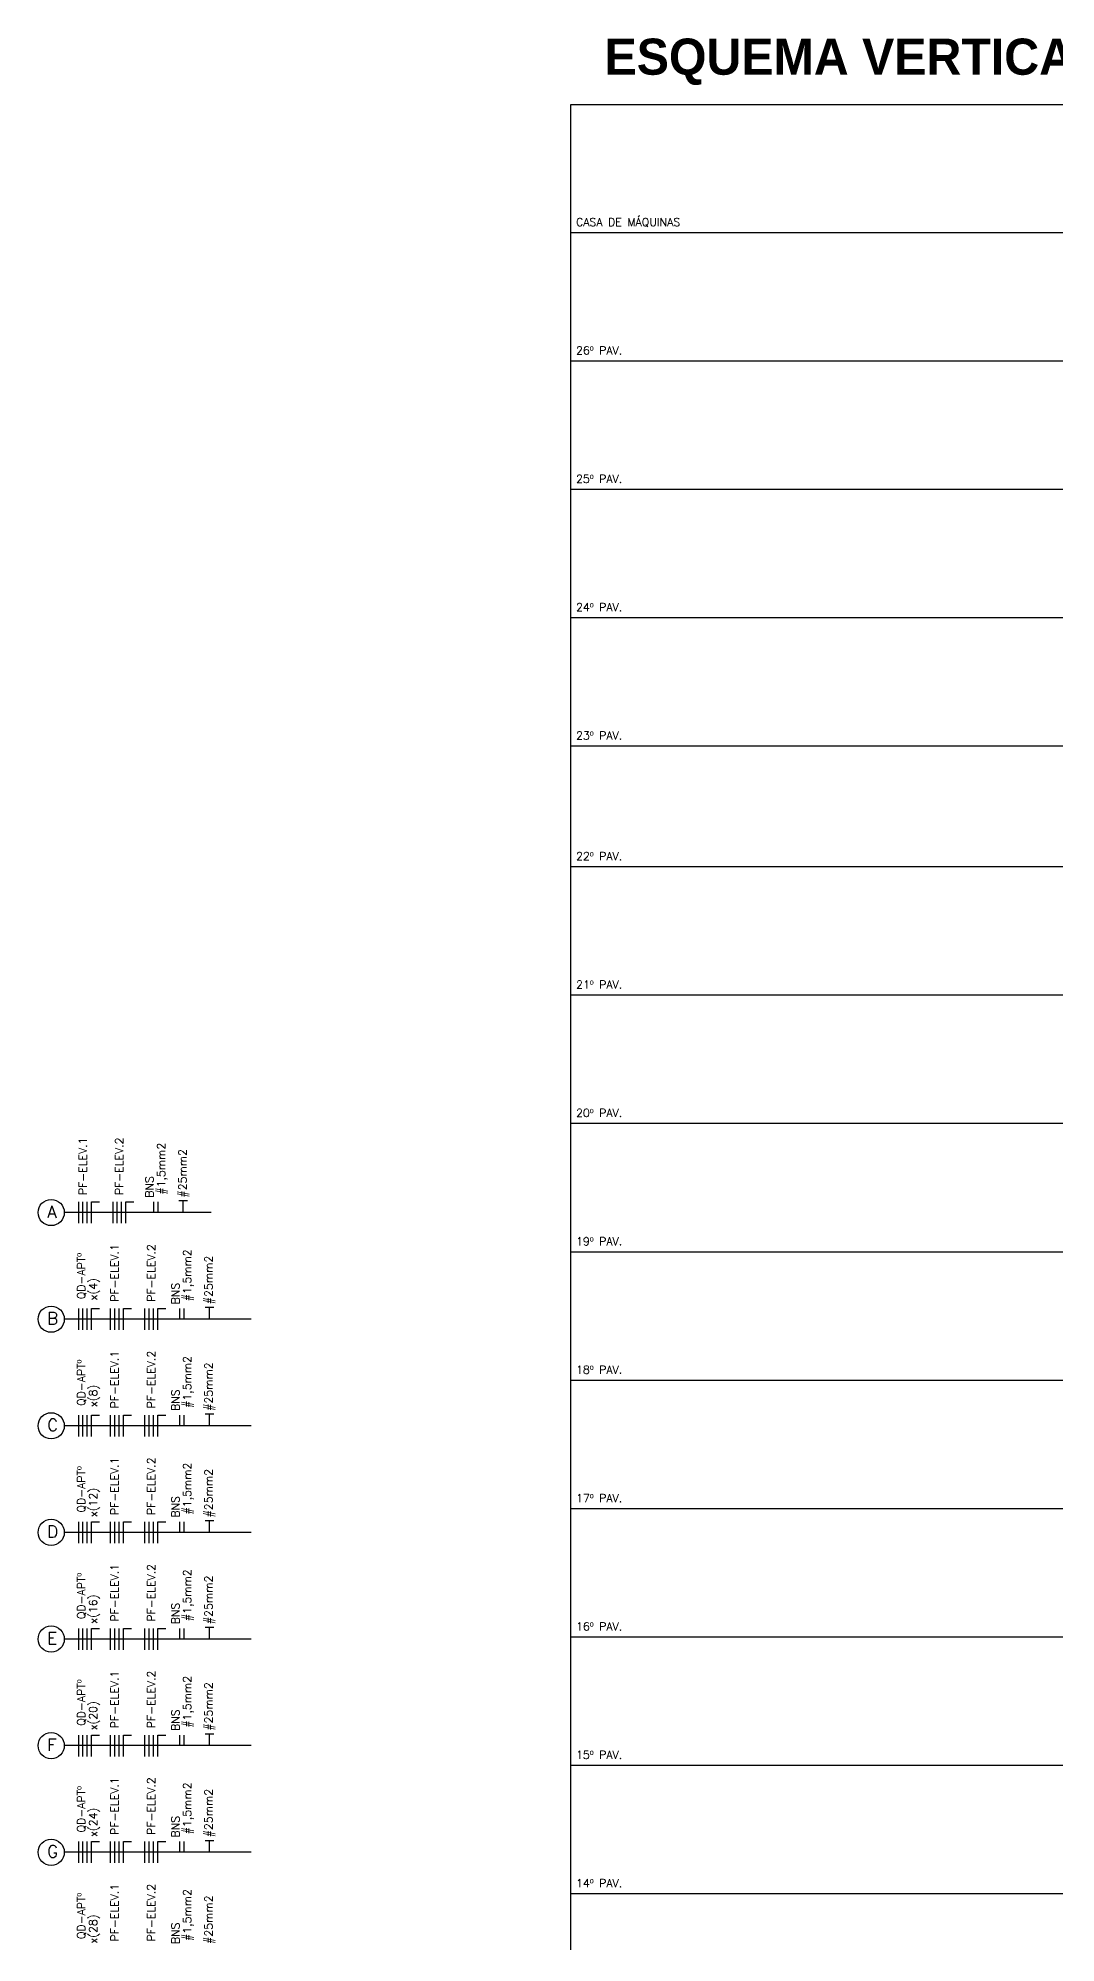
# Model space of a CAD drawing. Header units: millimetres. Extents: x -51529 to -574, y -54954 to 20636.
# Drawn here: x -51529 to -32502, y -17675 to 17938 of the extents above; entities that cross this region are included whole.
import ezdxf
from ezdxf.enums import TextEntityAlignment as Align

# ---------------------------------------------------------------- set-up
doc = ezdxf.new("R2010")
doc.units = ezdxf.units.MM
doc.header["$LTSCALE"] = 4
doc.header["$MEASUREMENT"] = 0
for name, color, linetype in [('BASE', 1, 'CONTINUOUS'), ('FIAÇÃO', 110, 'CONTINUOUS'), ('TEXTO', 110, 'CONTINUOUS')]:
    doc.layers.add(name, color=color, linetype=linetype)
doc.styles.add('BOLD', font='BOLD.SHX', dxfattribs={"height": 0.175})
doc.styles.add('REGUA60', font='SIMPLEX', dxfattribs={"height": 75})
doc.styles.add('ROMANS', font='romans.shx', dxfattribs={"bigfont": '@extfont2.shx'})

msp = doc.modelspace()

# ---------------------------------------------------------------- linework, layer by layer
at = {"layer": 'BASE'}
for p, q in [((-41569, -50502), (-41569, 16698)), ((-41569, 16698), (-14165, 16698)), ((-14165, 14298), (-41569, 14298)), ((-14165, 11898), (-41569, 11898)), ((-27093, 9498), (-41569, 9498)), ((-27093, 7098), (-41569, 7098)), ((-27093, 4698), (-41569, 4698)), ((-27093, 2442), (-41569, 2442)), ((-27093, 42), (-41569, 42)), ((-27093, -2358), (-41569, -2358)), ((-27093, -4758), (-41569, -4758)), ((-27093, -7158), (-41569, -7158)), ((-27093, -9558), (-41569, -9558)), ((-27093, -11958), (-41569, -11958)), ((-27093, -14358), (-41569, -14358)), ((-27093, -16758), (-41569, -16758))]:
    msp.add_line(p, q, dxfattribs=at)
at = {"layer": 'FIAÇÃO'}
for p, q in [((-50770, -4220), (-50770, -3821)), ((-50690, -4220), (-50690, -3821)), ((-50610, -4220), (-50610, -3821)), ((-50530, -4220), (-50530, -3821)), ((-50530, -3821), (-50381, -3821)), ((-50530, -4220), (-50530, -3821)), ((-50128, -4220), (-50128, -3821)), ((-50048, -4220), (-50048, -3821)), ((-49968, -4220), (-49968, -3821)), ((-49888, -4220), (-49888, -3821)), ((-49888, -3821), (-49739, -3821)), ((-49888, -4220), (-49888, -3821)), ((-49366, -4020), (-49366, -3821)), ((-49287, -4020), (-49287, -3821)), ((-48291, -4020), (-51039, -4020)), ((-47543, -6014), (-51039, -6014)), ((-50770, -6213), (-50770, -5814)), ((-50690, -6213), (-50690, -5814)), ((-50610, -6213), (-50610, -5814)), ((-50530, -6213), (-50530, -5814)), ((-50530, -5814), (-50381, -5814)), ((-50530, -6213), (-50530, -5814)), ((-50174, -6213), (-50174, -5814)), ((-50094, -6213), (-50094, -5814)), ((-50014, -6213), (-50014, -5814)), ((-49935, -6213), (-49935, -5814)), ((-49935, -5814), (-49785, -5814)), ((-49935, -6213), (-49935, -5814)), ((-49532, -6213), (-49532, -5814)), ((-49452, -6213), (-49452, -5814)), ((-49373, -6213), (-49373, -5814)), ((-49293, -6213), (-49293, -5814)), ((-49293, -5814), (-49143, -5814)), ((-49293, -6213), (-49293, -5814)), ((-48879, -6014), (-48879, -5814)), ((-48799, -6014), (-48799, -5814)), ((-50770, -8207), (-50770, -7808)), ((-50690, -8207), (-50690, -7808)), ((-50610, -8207), (-50610, -7808)), ((-50530, -8207), (-50530, -7808)), ((-50530, -7808), (-50381, -7808)), ((-50530, -8207), (-50530, -7808)), ((-50174, -8207), (-50174, -7808)), ((-50094, -8207), (-50094, -7808)), ((-50014, -8207), (-50014, -7808)), ((-49935, -8207), (-49935, -7808)), ((-49935, -7808), (-49785, -7808)), ((-49935, -8207), (-49935, -7808)), ((-49532, -8207), (-49532, -7808)), ((-49452, -8207), (-49452, -7808)), ((-49373, -8207), (-49373, -7808)), ((-49293, -8207), (-49293, -7808)), ((-49293, -7808), (-49143, -7808)), ((-49293, -8207), (-49293, -7808)), ((-48879, -8007), (-48879, -7808)), ((-48799, -8007), (-48799, -7808)), ((-47543, -8007), (-51039, -8007)), ((-50770, -10200), (-50770, -9801)), ((-50690, -10200), (-50690, -9801)), ((-50610, -10200), (-50610, -9801)), ((-50530, -10200), (-50530, -9801)), ((-50530, -9801), (-50381, -9801)), ((-50530, -10200), (-50530, -9801)), ((-50174, -10200), (-50174, -9801)), ((-50094, -10200), (-50094, -9801)), ((-50014, -10200), (-50014, -9801)), ((-49935, -10200), (-49935, -9801)), ((-49935, -9801), (-49785, -9801)), ((-49935, -10200), (-49935, -9801)), ((-49532, -10200), (-49532, -9801)), ((-49452, -10200), (-49452, -9801)), ((-49373, -10200), (-49373, -9801)), ((-49293, -10200), (-49293, -9801)), ((-49293, -9801), (-49143, -9801)), ((-49293, -10200), (-49293, -9801)), ((-48879, -10000), (-48879, -9801)), ((-48799, -10000), (-48799, -9801)), ((-47543, -10000), (-51039, -10000)), ((-47543, -11994), (-51039, -11994)), ((-50770, -12193), (-50770, -11794)), ((-50690, -12193), (-50690, -11794)), ((-50610, -12193), (-50610, -11794)), ((-50530, -12193), (-50530, -11794)), ((-50530, -11794), (-50381, -11794)), ((-50530, -12193), (-50530, -11794)), ((-50174, -12193), (-50174, -11794)), ((-50094, -12193), (-50094, -11794)), ((-50014, -12193), (-50014, -11794)), ((-49935, -12193), (-49935, -11794)), ((-49935, -11794), (-49785, -11794)), ((-49935, -12193), (-49935, -11794)), ((-49532, -12193), (-49532, -11794)), ((-49452, -12193), (-49452, -11794)), ((-49373, -12193), (-49373, -11794)), ((-49293, -12193), (-49293, -11794)), ((-49293, -11794), (-49143, -11794)), ((-49293, -12193), (-49293, -11794)), ((-48879, -11994), (-48879, -11794)), ((-48799, -11994), (-48799, -11794)), ((-50770, -14187), (-50770, -13788)), ((-50690, -14187), (-50690, -13788)), ((-50610, -14187), (-50610, -13788)), ((-50530, -14187), (-50530, -13788)), ((-50530, -13788), (-50381, -13788)), ((-50530, -14187), (-50530, -13788)), ((-50174, -14187), (-50174, -13788)), ((-50094, -14187), (-50094, -13788)), ((-50014, -14187), (-50014, -13788)), ((-49935, -14187), (-49935, -13788)), ((-49935, -13788), (-49785, -13788)), ((-49935, -14187), (-49935, -13788)), ((-49532, -14187), (-49532, -13788)), ((-49452, -14187), (-49452, -13788)), ((-49373, -14187), (-49373, -13788)), ((-49293, -14187), (-49293, -13788)), ((-49293, -13788), (-49143, -13788)), ((-49293, -14187), (-49293, -13788)), ((-48879, -13987), (-48879, -13788)), ((-48799, -13987), (-48799, -13788)), ((-47543, -13987), (-51039, -13987)), ((-47543, -15981), (-51039, -15981)), ((-50770, -16180), (-50770, -15781)), ((-50690, -16180), (-50690, -15781)), ((-50610, -16180), (-50610, -15781)), ((-50530, -16180), (-50530, -15781)), ((-50530, -15781), (-50381, -15781)), ((-50530, -16180), (-50530, -15781)), ((-50174, -16180), (-50174, -15781)), ((-50094, -16180), (-50094, -15781)), ((-50014, -16180), (-50014, -15781)), ((-49935, -16180), (-49935, -15781)), ((-49935, -15781), (-49785, -15781)), ((-49935, -16180), (-49935, -15781)), ((-49532, -16180), (-49532, -15781)), ((-49452, -16180), (-49452, -15781)), ((-49373, -16180), (-49373, -15781)), ((-49293, -16180), (-49293, -15781)), ((-49293, -15781), (-49143, -15781)), ((-49293, -16180), (-49293, -15781)), ((-48879, -15981), (-48879, -15781)), ((-48799, -15981), (-48799, -15781))]:
    msp.add_line(p, q, dxfattribs=at)
at = {"layer": 'FIAÇÃO', "linetype": 'Continuous'}
for p, q in [((-48733, -3804), (-48895, -3804)), ((-48814, -4020), (-48814, -3804)), ((-48246, -5798), (-48408, -5798)), ((-48327, -6014), (-48327, -5798)), ((-48246, -7791), (-48408, -7791)), ((-48327, -8007), (-48327, -7791)), ((-48246, -9784), (-48408, -9784)), ((-48327, -10000), (-48327, -9784)), ((-48246, -11778), (-48408, -11778)), ((-48327, -11994), (-48327, -11778)), ((-48246, -13771), (-48408, -13771)), ((-48327, -13987), (-48327, -13771)), ((-48246, -15765), (-48408, -15765)), ((-48327, -15981), (-48327, -15765))]:
    msp.add_line(p, q, dxfattribs=at)
at = {"layer": 'TEXTO'}
for centre in [(-51284, -4020), (-51284, -6014), (-51284, -8007), (-51284, -10000), (-51284, -11994), (-51284, -13987), (-51284, -15981)]:
    msp.add_circle(centre, 245, dxfattribs=at)

# ---------------------------------------------------------------- texts
at = {"layer": 'BASE', "color": 115, "style": 'BOLD'}
msp.add_text('ESQUEMA VERTICAL', height=675, dxfattribs=at).set_placement((-40940, 17253))
at = {"layer": 'FIAÇÃO', "style": 'ROMANS'}
for s, p in [('PF-ELEV.1', (-50693, -3156)), ('PF-ELEV.2', (-50011, -3156)), ('#1,5mm2', (-49218, -3200)), ('BNS', (-49448, -3542)), ('QD-APTº', (-50716, -5209)), ('PF-ELEV.1', (-50098, -5150)), ('PF-ELEV.2', (-49415, -5150)), ('#1,5mm2', (-48731, -5193)), ('x(4)', (-50491, -5454)), ('BNS', (-48961, -5536)), ('PF-ELEV.1', (-50098, -7143)), ('PF-ELEV.2', (-49415, -7143)), ('#1,5mm2', (-48731, -7187)), ('QD-APTº', (-50716, -7203)), ('x(8)', (-50491, -7448)), ('BNS', (-48961, -7529)), ('QD-APTº', (-50716, -9196)), ('PF-ELEV.1', (-50098, -9137)), ('PF-ELEV.2', (-49415, -9137)), ('#1,5mm2', (-48731, -9180)), ('x(12)', (-50491, -9441)), ('BNS', (-48961, -9523)), ('PF-ELEV.1', (-50098, -11130)), ('PF-ELEV.2', (-49415, -11130)), ('QD-APTº', (-50716, -11189)), ('#1,5mm2', (-48731, -11174)), ('x(16)', (-50491, -11435)), ('BNS', (-48961, -11516)), ('QD-APTº', (-50716, -13183)), ('PF-ELEV.1', (-50098, -13123)), ('PF-ELEV.2', (-49415, -13123)), ('#1,5mm2', (-48731, -13167)), ('x(20)', (-50491, -13428)), ('BNS', (-48961, -13510)), ('PF-ELEV.2', (-49415, -15117)), ('QD-APTº', (-50716, -15176)), ('PF-ELEV.1', (-50098, -15117)), ('#1,5mm2', (-48731, -15160)), ('x(24)', (-50491, -15421)), ('BNS', (-48961, -15503)), ('PF-ELEV.1', (-50098, -17110)), ('PF-ELEV.2', (-49415, -17110)), ('#1,5mm2', (-48731, -17154)), ('QD-APTº', (-50716, -17170)), ('x(28)', (-50491, -17415)), ('BNS', (-48961, -17496))]:
    msp.add_text(s, height=149.6, rotation=90, dxfattribs=at).set_placement(p, align=Align.MIDDLE)
at = {"layer": 'FIAÇÃO', "linetype": 'Continuous', "style": 'ROMANS'}
for p in [(-48753, -3740), (-48266, -5734), (-48266, -7727), (-48266, -9720), (-48266, -11714), (-48266, -13707), (-48266, -15701), (-48266, -17694)]:
    msp.add_text('#25mm2', height=150, rotation=90, dxfattribs=at).set_placement(p)
at = {"layer": 'TEXTO', "style": 'REGUA60'}
for s, height, p in [('CASA DE MÁQUINAS', 150, (-41472, 14423)), ('26º PAV.', 150, (-41472, 12023)), ('25º PAV.', 150, (-41472, 9623)), ('24º PAV.', 150, (-41472, 7223)), ('23º PAV.', 150, (-41472, 4823)), ('22º PAV.', 150, (-41472, 2567)), ('21º PAV.', 150, (-41472, 167)), ('20º PAV.', 150, (-41472, -2233)), ('A', 225, (-51358, -4117)), ('19º PAV.', 150, (-41472, -4633)), ('B', 225, (-51358, -6110)), ('18º PAV.', 150, (-41472, -7033)), ('C', 225, (-51358, -8104)), ('17º PAV.', 150, (-41472, -9433)), ('D', 225, (-51358, -10097)), ('16º PAV.', 150, (-41472, -11833)), ('E', 225, (-51358, -12091)), ('F', 225, (-51358, -14084)), ('15º PAV.', 150, (-41472, -14233)), ('G', 225, (-51358, -16077)), ('14º PAV.', 150, (-41472, -16633))]:
    msp.add_text(s, height=height, dxfattribs=at).set_placement(p)

doc.saveas('drawing.dxf')
